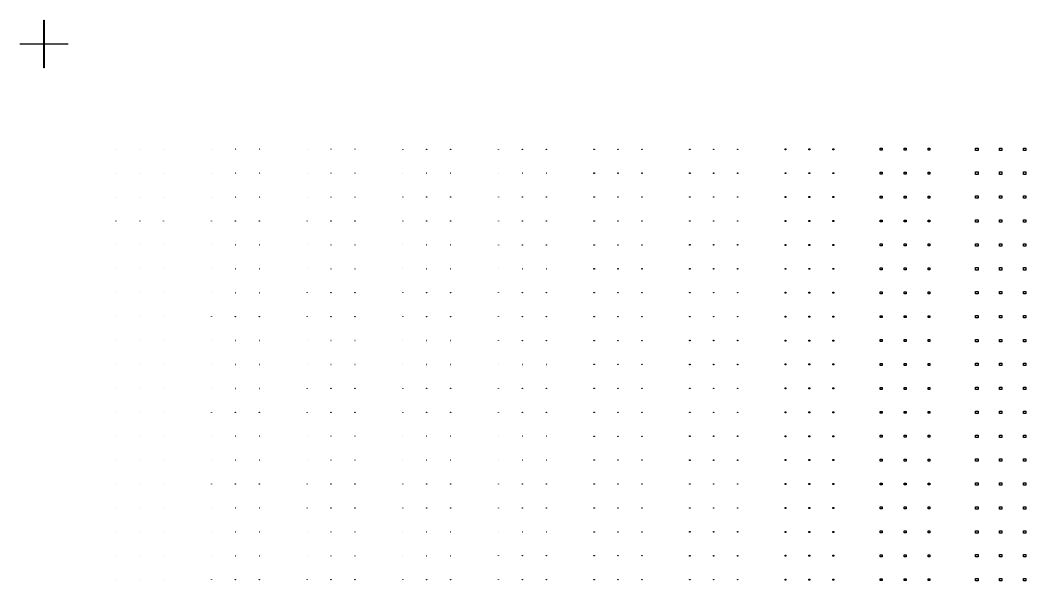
# Model space of a CAD drawing. Extents: x -21493 to 21493, y -12519 to 35265.
# Drawn here: x -21493 to -475, y 23544 to 35265 of the extents above; entities that cross this region are included whole.
import ezdxf

# ---------------------------------------------------------------- set-up
doc = ezdxf.new("R2010")
doc.units = 0
doc.layers.add('L0D0_0', color=1, linetype='CONTINUOUS')

msp = doc.modelspace()

# ---------------------------------------------------------------- linework, layer by layer
at = {"layer": 'L0D0_0'}
for points in [[(-20997.858, 34265.431), (-20997.858, 34760.263), (-21492.689, 34760.263), (-21492.689, 34770.259), (-20997.858, 34770.259), (-20997.858, 35265.09), (-20987.862, 35265.09), (-20987.862, 34770.259), (-20493.031, 34770.259), (-20493.031, 34760.263), (-20987.862, 34760.263), (-20987.862, 34265.431)], [(-3518.802, 32546.014), (-3518.802, 32586.002), (-3478.818, 32586.002), (-3478.818, 32546.014)], [(-3018.973, 32546.014), (-3018.973, 32586.002), (-2978.989, 32586.002), (-2978.989, 32546.014)], [(-2519.143, 32546.014), (-2519.143, 32586.002), (-2479.155, 32586.002), (-2479.155, 32546.014)], [(-1524.482, 32541.016), (-1524.482, 32591), (-1474.498, 32591), (-1474.498, 32541.016)], [(-1024.653, 32541.016), (-1024.653, 32591), (-974.669, 32591), (-974.669, 32541.016)], [(-524.824, 32541.016), (-524.824, 32591), (-474.839, 32591), (-474.839, 32541.016)], [(-19493.872, 32565.511), (-19493.872, 32566.51), (-19492.872, 32566.51), (-19492.872, 32565.511)], [(-18994.042, 32565.511), (-18994.042, 32566.51), (-18993.043, 32566.51), (-18993.043, 32565.511)], [(-18494.209, 32565.511), (-18494.209, 32566.51), (-18493.209, 32566.51), (-18493.209, 32565.511)], [(-17495.05, 32565.011), (-17495.05, 32567.01), (-17493.05, 32567.01), (-17493.05, 32565.011)], [(-16995.22, 32565.011), (-16995.22, 32567.01), (-16993.221, 32567.01), (-16993.221, 32565.011)], [(-16495.391, 32565.011), (-16495.391, 32567.01), (-16493.392, 32567.01), (-16493.392, 32565.011)], [(-15496.232, 32564.511), (-15496.232, 32567.51), (-15493.233, 32567.51), (-15493.233, 32564.511)], [(-14996.398, 32564.511), (-14996.398, 32567.51), (-14993.399, 32567.51), (-14993.399, 32564.511)], [(-14496.569, 32564.511), (-14496.569, 32567.51), (-14493.57, 32567.51), (-14493.57, 32564.511)], [(-13497.41, 32564.011), (-13497.41, 32568.01), (-13493.411, 32568.01), (-13493.411, 32564.011)], [(-12997.58, 32564.011), (-12997.58, 32568.01), (-12993.582, 32568.01), (-12993.582, 32564.011)], [(-12497.751, 32564.011), (-12497.751, 32568.01), (-12493.753, 32568.01), (-12493.753, 32564.011)], [(-11498.588, 32563.511), (-11498.588, 32568.509), (-11493.59, 32568.509), (-11493.59, 32563.511)], [(-10998.758, 32563.511), (-10998.758, 32568.509), (-10993.76, 32568.509), (-10993.76, 32563.511)], [(-10498.929, 32563.511), (-10498.929, 32568.509), (-10493.931, 32568.509), (-10493.931, 32563.511)], [(-9500.77, 32562.008), (-9500.77, 32570.009), (-9492.773, 32570.009), (-9492.773, 32562.008)], [(-9000.94, 32562.008), (-9000.94, 32570.009), (-8992.943, 32570.009), (-8992.943, 32562.008)], [(-8501.111, 32562.008), (-8501.111, 32570.009), (-8493.11, 32570.009), (-8493.11, 32562.008)], [(-7502.447, 32561.008), (-7502.447, 32571.008), (-7492.451, 32571.008), (-7492.451, 32561.008)], [(-7002.618, 32561.008), (-7002.618, 32571.008), (-6992.622, 32571.008), (-6992.622, 32561.008)], [(-6502.789, 32561.008), (-6502.789, 32571.008), (-6492.793, 32571.008), (-6492.793, 32561.008)], [(-5508.128, 32556.01), (-5508.128, 32576.006), (-5488.132, 32576.006), (-5488.132, 32556.01)], [(-5008.298, 32556.01), (-5008.298, 32576.006), (-4988.302, 32576.006), (-4988.302, 32556.01)], [(-4508.465, 32556.01), (-4508.465, 32576.006), (-4488.473, 32576.006), (-4488.473, 32556.01)], [(-19493.872, 32065.677), (-19493.872, 32066.677), (-19492.872, 32066.677), (-19492.872, 32065.677)], [(-18994.042, 32065.677), (-18994.042, 32066.677), (-18993.043, 32066.677), (-18993.043, 32065.677)], [(-18494.209, 32065.677), (-18494.209, 32066.677), (-18493.209, 32066.677), (-18493.209, 32065.677)], [(-17495.05, 32065.177), (-17495.05, 32067.176), (-17493.05, 32067.176), (-17493.05, 32065.177)], [(-16995.22, 32065.177), (-16995.22, 32067.176), (-16993.221, 32067.176), (-16993.221, 32065.177)], [(-16495.391, 32065.177), (-16495.391, 32067.176), (-16493.392, 32067.176), (-16493.392, 32065.177)], [(-15496.232, 32064.677), (-15496.232, 32067.676), (-15493.233, 32067.676), (-15493.233, 32064.677)], [(-14996.398, 32064.677), (-14996.398, 32067.676), (-14993.399, 32067.676), (-14993.399, 32064.677)], [(-14496.569, 32064.677), (-14496.569, 32067.676), (-14493.57, 32067.676), (-14493.57, 32064.677)], [(-13497.41, 32064.178), (-13497.41, 32068.176), (-13493.411, 32068.176), (-13493.411, 32064.178)], [(-12997.58, 32064.178), (-12997.58, 32068.176), (-12993.582, 32068.176), (-12993.582, 32064.178)], [(-12497.751, 32064.178), (-12497.751, 32068.176), (-12493.753, 32068.176), (-12493.753, 32064.178)], [(-11498.588, 32063.678), (-11498.588, 32068.676), (-11493.59, 32068.676), (-11493.59, 32063.678)], [(-10998.758, 32063.678), (-10998.758, 32068.676), (-10993.76, 32068.676), (-10993.76, 32063.678)], [(-10498.929, 32063.678), (-10498.929, 32068.676), (-10493.931, 32068.676), (-10493.931, 32063.678)], [(-9500.77, 32062.178), (-9500.77, 32070.175), (-9492.773, 32070.175), (-9492.773, 32062.178)], [(-9000.94, 32062.178), (-9000.94, 32070.175), (-8992.943, 32070.175), (-8992.943, 32062.178)], [(-8501.111, 32062.178), (-8501.111, 32070.175), (-8493.11, 32070.175), (-8493.11, 32062.178)], [(-7502.447, 32061.179), (-7502.447, 32071.175), (-7492.451, 32071.175), (-7492.451, 32061.179)], [(-7002.618, 32061.179), (-7002.618, 32071.175), (-6992.622, 32071.175), (-6992.622, 32061.179)], [(-6502.789, 32061.179), (-6502.789, 32071.175), (-6492.793, 32071.175), (-6492.793, 32061.179)], [(-5508.128, 32056.181), (-5508.128, 32076.177), (-5488.132, 32076.177), (-5488.132, 32056.181)], [(-5008.298, 32056.181), (-5008.298, 32076.177), (-4988.302, 32076.177), (-4988.302, 32056.181)], [(-4508.465, 32056.181), (-4508.465, 32076.177), (-4488.473, 32076.177), (-4488.473, 32056.181)], [(-3518.802, 32046.185), (-3518.802, 32086.173), (-3478.818, 32086.173), (-3478.818, 32046.185)], [(-3018.973, 32046.185), (-3018.973, 32086.173), (-2978.989, 32086.173), (-2978.989, 32046.185)], [(-2519.143, 32046.185), (-2519.143, 32086.173), (-2479.155, 32086.173), (-2479.155, 32046.185)], [(-1524.482, 32041.187), (-1524.482, 32091.171), (-1474.498, 32091.171), (-1474.498, 32041.187)], [(-1024.653, 32041.187), (-1024.653, 32091.171), (-974.669, 32091.171), (-974.669, 32041.187)], [(-524.824, 32041.187), (-524.824, 32091.171), (-474.839, 32091.171), (-474.839, 32041.187)], [(-19493.872, 31565.848), (-19493.872, 31566.847), (-19492.872, 31566.847), (-19492.872, 31565.848)], [(-18994.042, 31565.848), (-18994.042, 31566.847), (-18993.043, 31566.847), (-18993.043, 31565.848)], [(-18494.209, 31565.848), (-18494.209, 31566.847), (-18493.209, 31566.847), (-18493.209, 31565.848)], [(-17495.05, 31565.348), (-17495.05, 31567.347), (-17493.05, 31567.347), (-17493.05, 31565.348)], [(-16995.22, 31565.348), (-16995.22, 31567.347), (-16993.221, 31567.347), (-16993.221, 31565.348)], [(-16495.391, 31565.348), (-16495.391, 31567.347), (-16493.392, 31567.347), (-16493.392, 31565.348)], [(-15496.232, 31564.848), (-15496.232, 31567.847), (-15493.233, 31567.847), (-15493.233, 31564.848)], [(-14996.398, 31564.848), (-14996.398, 31567.847), (-14993.399, 31567.847), (-14993.399, 31564.848)], [(-14496.569, 31564.848), (-14496.569, 31567.847), (-14493.57, 31567.847), (-14493.57, 31564.848)], [(-13497.41, 31564.348), (-13497.41, 31568.347), (-13493.411, 31568.347), (-13493.411, 31564.348)], [(-12997.58, 31564.348), (-12997.58, 31568.347), (-12993.582, 31568.347), (-12993.582, 31564.348)], [(-12497.751, 31564.348), (-12497.751, 31568.347), (-12493.753, 31568.347), (-12493.753, 31564.348)], [(-11498.588, 31563.848), (-11498.588, 31568.846), (-11493.59, 31568.846), (-11493.59, 31563.848)], [(-10998.758, 31563.848), (-10998.758, 31568.846), (-10993.76, 31568.846), (-10993.76, 31563.848)], [(-10498.929, 31563.848), (-10498.929, 31568.846), (-10493.931, 31568.846), (-10493.931, 31563.848)], [(-9500.77, 31562.349), (-9500.77, 31570.346), (-9492.773, 31570.346), (-9492.773, 31562.349)], [(-9000.94, 31562.349), (-9000.94, 31570.346), (-8992.943, 31570.346), (-8992.943, 31562.349)], [(-8501.111, 31562.349), (-8501.111, 31570.346), (-8493.11, 31570.346), (-8493.11, 31562.349)], [(-7502.447, 31561.349), (-7502.447, 31571.345), (-7492.451, 31571.345), (-7492.451, 31561.349)], [(-7002.618, 31561.349), (-7002.618, 31571.345), (-6992.622, 31571.345), (-6992.622, 31561.349)], [(-6502.789, 31561.349), (-6502.789, 31571.345), (-6492.793, 31571.345), (-6492.793, 31561.349)], [(-5508.128, 31556.351), (-5508.128, 31576.343), (-5488.132, 31576.343), (-5488.132, 31556.351)], [(-5008.298, 31556.351), (-5008.298, 31576.343), (-4988.302, 31576.343), (-4988.302, 31556.351)], [(-4508.465, 31556.351), (-4508.465, 31576.343), (-4488.473, 31576.343), (-4488.473, 31556.351)], [(-3518.802, 31546.355), (-3518.802, 31586.344), (-3478.818, 31586.344), (-3478.818, 31546.355)], [(-3018.973, 31546.355), (-3018.973, 31586.344), (-2978.989, 31586.344), (-2978.989, 31546.355)], [(-2519.143, 31546.355), (-2519.143, 31586.344), (-2479.155, 31586.344), (-2479.155, 31546.355)], [(-1524.482, 31541.357), (-1524.482, 31591.342), (-1474.498, 31591.342), (-1474.498, 31541.357)], [(-1024.653, 31541.357), (-1024.653, 31591.342), (-974.669, 31591.342), (-974.669, 31541.357)], [(-524.824, 31541.357), (-524.824, 31591.342), (-474.839, 31591.342), (-474.839, 31541.357)], [(-19493.872, 31066.018), (-19493.872, 31067.018), (-19492.872, 31067.018), (-19492.872, 31066.018)], [(-18994.042, 31066.018), (-18994.042, 31067.018), (-18993.043, 31067.018), (-18993.043, 31066.018)], [(-18494.209, 31066.018), (-18494.209, 31067.018), (-18493.209, 31067.018), (-18493.209, 31066.018)], [(-17495.05, 31065.518), (-17495.05, 31067.518), (-17493.05, 31067.518), (-17493.05, 31065.518)], [(-16995.22, 31065.518), (-16995.22, 31067.518), (-16993.221, 31067.518), (-16993.221, 31065.518)], [(-16495.391, 31065.518), (-16495.391, 31067.518), (-16493.392, 31067.518), (-16493.392, 31065.518)], [(-15496.232, 31065.019), (-15496.232, 31068.017), (-15493.233, 31068.017), (-15493.233, 31065.019)], [(-14996.398, 31065.019), (-14996.398, 31068.017), (-14993.399, 31068.017), (-14993.399, 31065.019)], [(-14496.569, 31065.019), (-14496.569, 31068.017), (-14493.57, 31068.017), (-14493.57, 31065.019)], [(-13497.41, 31064.519), (-13497.41, 31068.517), (-13493.411, 31068.517), (-13493.411, 31064.519)], [(-12997.58, 31064.519), (-12997.58, 31068.517), (-12993.582, 31068.517), (-12993.582, 31064.519)], [(-12497.751, 31064.519), (-12497.751, 31068.517), (-12493.753, 31068.517), (-12493.753, 31064.519)], [(-11498.588, 31064.019), (-11498.588, 31069.017), (-11493.59, 31069.017), (-11493.59, 31064.019)], [(-10998.758, 31064.019), (-10998.758, 31069.017), (-10993.76, 31069.017), (-10993.76, 31064.019)], [(-10498.929, 31064.019), (-10498.929, 31069.017), (-10493.931, 31069.017), (-10493.931, 31064.019)], [(-9500.77, 31062.52), (-9500.77, 31070.516), (-9492.773, 31070.516), (-9492.773, 31062.52)], [(-9000.94, 31062.52), (-9000.94, 31070.516), (-8992.943, 31070.516), (-8992.943, 31062.52)], [(-8501.111, 31062.52), (-8501.111, 31070.516), (-8493.11, 31070.516), (-8493.11, 31062.52)], [(-7502.447, 31061.52), (-7502.447, 31071.516), (-7492.451, 31071.516), (-7492.451, 31061.52)], [(-7002.618, 31061.52), (-7002.618, 31071.516), (-6992.622, 31071.516), (-6992.622, 31061.52)], [(-6502.789, 31061.52), (-6502.789, 31071.516), (-6492.793, 31071.516), (-6492.793, 31061.52)], [(-5508.128, 31056.522), (-5508.128, 31076.514), (-5488.132, 31076.514), (-5488.132, 31056.522)], [(-5008.298, 31056.522), (-5008.298, 31076.514), (-4988.302, 31076.514), (-4988.302, 31056.522)], [(-4508.465, 31056.522), (-4508.465, 31076.514), (-4488.473, 31076.514), (-4488.473, 31056.522)], [(-3518.802, 31046.526), (-3518.802, 31086.51), (-3478.818, 31086.51), (-3478.818, 31046.526)], [(-3018.973, 31046.526), (-3018.973, 31086.51), (-2978.989, 31086.51), (-2978.989, 31046.526)], [(-2519.143, 31046.526), (-2519.143, 31086.51), (-2479.155, 31086.51), (-2479.155, 31046.526)], [(-1524.482, 31041.528), (-1524.482, 31091.508), (-1474.498, 31091.508), (-1474.498, 31041.528)], [(-1024.653, 31041.528), (-1024.653, 31091.508), (-974.669, 31091.508), (-974.669, 31041.528)], [(-524.824, 31041.528), (-524.824, 31091.508), (-474.839, 31091.508), (-474.839, 31041.528)], [(-19493.872, 30566.189), (-19493.872, 30567.188), (-19492.872, 30567.188), (-19492.872, 30566.189)], [(-18994.042, 30566.189), (-18994.042, 30567.188), (-18993.043, 30567.188), (-18993.043, 30566.189)], [(-18494.209, 30566.189), (-18494.209, 30567.188), (-18493.209, 30567.188), (-18493.209, 30566.189)], [(-17495.05, 30565.689), (-17495.05, 30567.688), (-17493.05, 30567.688), (-17493.05, 30565.689)], [(-16995.22, 30565.689), (-16995.22, 30567.688), (-16993.221, 30567.688), (-16993.221, 30565.689)], [(-16495.391, 30565.689), (-16495.391, 30567.688), (-16493.392, 30567.688), (-16493.392, 30565.689)], [(-15496.232, 30565.189), (-15496.232, 30568.188), (-15493.233, 30568.188), (-15493.233, 30565.189)], [(-14996.398, 30565.189), (-14996.398, 30568.188), (-14993.399, 30568.188), (-14993.399, 30565.189)], [(-14496.569, 30565.189), (-14496.569, 30568.188), (-14493.57, 30568.188), (-14493.57, 30565.189)], [(-13497.41, 30564.689), (-13497.41, 30568.688), (-13493.411, 30568.688), (-13493.411, 30564.689)], [(-12997.58, 30564.689), (-12997.58, 30568.688), (-12993.582, 30568.688), (-12993.582, 30564.689)], [(-12497.751, 30564.689), (-12497.751, 30568.688), (-12493.753, 30568.688), (-12493.753, 30564.689)], [(-11498.588, 30564.19), (-11498.588, 30569.188), (-11493.59, 30569.188), (-11493.59, 30564.19)], [(-10998.758, 30564.19), (-10998.758, 30569.188), (-10993.76, 30569.188), (-10993.76, 30564.19)], [(-10498.929, 30564.19), (-10498.929, 30569.188), (-10493.931, 30569.188), (-10493.931, 30564.19)], [(-9500.77, 30562.69), (-9500.77, 30570.687), (-9492.773, 30570.687), (-9492.773, 30562.69)], [(-9000.94, 30562.69), (-9000.94, 30570.687), (-8992.943, 30570.687), (-8992.943, 30562.69)], [(-8501.111, 30562.69), (-8501.111, 30570.687), (-8493.11, 30570.687), (-8493.11, 30562.69)], [(-7502.447, 30561.691), (-7502.447, 30571.687), (-7492.451, 30571.687), (-7492.451, 30561.691)], [(-7002.618, 30561.691), (-7002.618, 30571.687), (-6992.622, 30571.687), (-6992.622, 30561.691)], [(-6502.789, 30561.691), (-6502.789, 30571.687), (-6492.793, 30571.687), (-6492.793, 30561.691)], [(-5508.128, 30556.693), (-5508.128, 30576.685), (-5488.132, 30576.685), (-5488.132, 30556.693)], [(-5008.298, 30556.693), (-5008.298, 30576.685), (-4988.302, 30576.685), (-4988.302, 30556.693)], [(-4508.465, 30556.693), (-4508.465, 30576.685), (-4488.473, 30576.685), (-4488.473, 30556.693)], [(-3518.802, 30546.697), (-3518.802, 30586.681), (-3478.818, 30586.681), (-3478.818, 30546.697)], [(-3018.973, 30546.697), (-3018.973, 30586.681), (-2978.989, 30586.681), (-2978.989, 30546.697)], [(-2519.143, 30546.697), (-2519.143, 30586.681), (-2479.155, 30586.681), (-2479.155, 30546.697)], [(-1524.482, 30541.699), (-1524.482, 30591.679), (-1474.498, 30591.679), (-1474.498, 30541.699)], [(-1024.653, 30541.699), (-1024.653, 30591.679), (-974.669, 30591.679), (-974.669, 30541.699)], [(-524.824, 30541.699), (-524.824, 30591.679), (-474.839, 30591.679), (-474.839, 30541.699)], [(-19493.872, 30066.359), (-19493.872, 30067.359), (-19492.872, 30067.359), (-19492.872, 30066.359)], [(-18994.042, 30066.359), (-18994.042, 30067.359), (-18993.043, 30067.359), (-18993.043, 30066.359)], [(-18494.209, 30066.359), (-18494.209, 30067.359), (-18493.209, 30067.359), (-18493.209, 30066.359)], [(-17495.05, 30065.86), (-17495.05, 30067.859), (-17493.05, 30067.859), (-17493.05, 30065.86)], [(-16995.22, 30065.86), (-16995.22, 30067.859), (-16993.221, 30067.859), (-16993.221, 30065.86)], [(-16495.391, 30065.86), (-16495.391, 30067.859), (-16493.392, 30067.859), (-16493.392, 30065.86)], [(-15496.232, 30065.36), (-15496.232, 30068.359), (-15493.233, 30068.359), (-15493.233, 30065.36)], [(-14996.398, 30065.36), (-14996.398, 30068.359), (-14993.399, 30068.359), (-14993.399, 30065.36)], [(-14496.569, 30065.36), (-14496.569, 30068.359), (-14493.57, 30068.359), (-14493.57, 30065.36)], [(-13497.41, 30064.86), (-13497.41, 30068.858), (-13493.411, 30068.858), (-13493.411, 30064.86)], [(-12997.58, 30064.86), (-12997.58, 30068.858), (-12993.582, 30068.858), (-12993.582, 30064.86)], [(-12497.751, 30064.86), (-12497.751, 30068.858), (-12493.753, 30068.858), (-12493.753, 30064.86)], [(-11498.588, 30064.36), (-11498.588, 30069.358), (-11493.59, 30069.358), (-11493.59, 30064.36)], [(-10998.758, 30064.36), (-10998.758, 30069.358), (-10993.76, 30069.358), (-10993.76, 30064.36)], [(-10498.929, 30064.36), (-10498.929, 30069.358), (-10493.931, 30069.358), (-10493.931, 30064.36)], [(-9500.77, 30062.861), (-9500.77, 30070.858), (-9492.773, 30070.858), (-9492.773, 30062.861)], [(-9000.94, 30062.861), (-9000.94, 30070.858), (-8992.943, 30070.858), (-8992.943, 30062.861)], [(-8501.111, 30062.861), (-8501.111, 30070.858), (-8493.11, 30070.858), (-8493.11, 30062.861)], [(-7502.447, 30061.861), (-7502.447, 30071.857), (-7492.451, 30071.857), (-7492.451, 30061.861)], [(-7002.618, 30061.861), (-7002.618, 30071.857), (-6992.622, 30071.857), (-6992.622, 30061.861)], [(-6502.789, 30061.861), (-6502.789, 30071.857), (-6492.793, 30071.857), (-6492.793, 30061.861)], [(-5508.128, 30056.863), (-5508.128, 30076.855), (-5488.132, 30076.855), (-5488.132, 30056.863)], [(-5008.298, 30056.863), (-5008.298, 30076.855), (-4988.302, 30076.855), (-4988.302, 30056.863)], [(-4508.465, 30056.863), (-4508.465, 30076.855), (-4488.473, 30076.855), (-4488.473, 30056.863)], [(-3518.802, 30046.867), (-3518.802, 30086.851), (-3478.818, 30086.851), (-3478.818, 30046.867)], [(-3018.973, 30046.867), (-3018.973, 30086.851), (-2978.989, 30086.851), (-2978.989, 30046.867)], [(-2519.143, 30046.867), (-2519.143, 30086.851), (-2479.155, 30086.851), (-2479.155, 30046.867)], [(-1524.482, 30041.865), (-1524.482, 30091.849), (-1474.498, 30091.849), (-1474.498, 30041.865)], [(-1024.653, 30041.865), (-1024.653, 30091.849), (-974.669, 30091.849), (-974.669, 30041.865)], [(-524.824, 30041.865), (-524.824, 30091.849), (-474.839, 30091.849), (-474.839, 30041.865)], [(-19493.872, 29566.53), (-19493.872, 29567.53), (-19492.872, 29567.53), (-19492.872, 29566.53)], [(-18994.042, 29566.53), (-18994.042, 29567.53), (-18993.043, 29567.53), (-18993.043, 29566.53)], [(-18494.209, 29566.53), (-18494.209, 29567.53), (-18493.209, 29567.53), (-18493.209, 29566.53)], [(-17495.05, 29566.03), (-17495.05, 29568.029), (-17493.05, 29568.029), (-17493.05, 29566.03)], [(-16995.22, 29566.03), (-16995.22, 29568.029), (-16993.221, 29568.029), (-16993.221, 29566.03)], [(-16495.391, 29566.03), (-16495.391, 29568.029), (-16493.392, 29568.029), (-16493.392, 29566.03)], [(-15496.232, 29565.53), (-15496.232, 29568.529), (-15493.233, 29568.529), (-15493.233, 29565.53)], [(-14996.398, 29565.53), (-14996.398, 29568.529), (-14993.399, 29568.529), (-14993.399, 29565.53)], [(-14496.569, 29565.53), (-14496.569, 29568.529), (-14493.57, 29568.529), (-14493.57, 29565.53)], [(-13497.41, 29565.031), (-13497.41, 29569.029), (-13493.411, 29569.029), (-13493.411, 29565.031)], [(-12997.58, 29565.031), (-12997.58, 29569.029), (-12993.582, 29569.029), (-12993.582, 29565.031)], [(-12497.751, 29565.031), (-12497.751, 29569.029), (-12493.753, 29569.029), (-12493.753, 29565.031)], [(-11498.588, 29564.531), (-11498.588, 29569.529), (-11493.59, 29569.529), (-11493.59, 29564.531)], [(-10998.758, 29564.531), (-10998.758, 29569.529), (-10993.76, 29569.529), (-10993.76, 29564.531)], [(-10498.929, 29564.531), (-10498.929, 29569.529), (-10493.931, 29569.529), (-10493.931, 29564.531)], [(-9500.77, 29563.031), (-9500.77, 29571.028), (-9492.773, 29571.028), (-9492.773, 29563.031)], [(-9000.94, 29563.031), (-9000.94, 29571.028), (-8992.943, 29571.028), (-8992.943, 29563.031)], [(-8501.111, 29563.031), (-8501.111, 29571.028), (-8493.11, 29571.028), (-8493.11, 29563.031)], [(-7502.447, 29562.032), (-7502.447, 29572.028), (-7492.451, 29572.028), (-7492.451, 29562.032)], [(-7002.618, 29562.032), (-7002.618, 29572.028), (-6992.622, 29572.028), (-6992.622, 29562.032)], [(-6502.789, 29562.032), (-6502.789, 29572.028), (-6492.793, 29572.028), (-6492.793, 29562.032)], [(-5508.128, 29557.034), (-5508.128, 29577.026), (-5488.132, 29577.026), (-5488.132, 29557.034)], [(-5008.298, 29557.034), (-5008.298, 29577.026), (-4988.302, 29577.026), (-4988.302, 29557.034)], [(-4508.465, 29557.034), (-4508.465, 29577.026), (-4488.473, 29577.026), (-4488.473, 29557.034)], [(-3518.802, 29547.034), (-3518.802, 29587.022), (-3478.818, 29587.022), (-3478.818, 29547.034)], [(-3018.973, 29547.034), (-3018.973, 29587.022), (-2978.989, 29587.022), (-2978.989, 29547.034)], [(-2519.143, 29547.034), (-2519.143, 29587.022), (-2479.155, 29587.022), (-2479.155, 29547.034)], [(-1524.482, 29542.036), (-1524.482, 29592.02), (-1474.498, 29592.02), (-1474.498, 29542.036)], [(-1024.653, 29542.036), (-1024.653, 29592.02), (-974.669, 29592.02), (-974.669, 29542.036)], [(-524.824, 29542.036), (-524.824, 29592.02), (-474.839, 29592.02), (-474.839, 29542.036)], [(-19493.872, 29066.701), (-19493.872, 29067.7), (-19492.872, 29067.7), (-19492.872, 29066.701)], [(-18994.042, 29066.701), (-18994.042, 29067.7), (-18993.043, 29067.7), (-18993.043, 29066.701)], [(-18494.209, 29066.701), (-18494.209, 29067.7), (-18493.209, 29067.7), (-18493.209, 29066.701)], [(-17495.05, 29066.197), (-17495.05, 29068.2), (-17493.05, 29068.2), (-17493.05, 29066.197)], [(-16995.22, 29066.197), (-16995.22, 29068.2), (-16993.221, 29068.2), (-16993.221, 29066.197)], [(-16495.391, 29066.197), (-16495.391, 29068.2), (-16493.392, 29068.2), (-16493.392, 29066.197)], [(-15496.232, 29065.697), (-15496.232, 29068.7), (-15493.233, 29068.7), (-15493.233, 29065.697)], [(-14996.398, 29065.697), (-14996.398, 29068.7), (-14993.399, 29068.7), (-14993.399, 29065.697)], [(-14496.569, 29065.697), (-14496.569, 29068.7), (-14493.57, 29068.7), (-14493.57, 29065.697)], [(-13497.41, 29065.197), (-13497.41, 29069.2), (-13493.411, 29069.2), (-13493.411, 29065.197)], [(-12997.58, 29065.197), (-12997.58, 29069.2), (-12993.582, 29069.2), (-12993.582, 29065.197)], [(-12497.751, 29065.197), (-12497.751, 29069.2), (-12493.753, 29069.2), (-12493.753, 29065.197)], [(-11498.588, 29064.697), (-11498.588, 29069.699), (-11493.59, 29069.699), (-11493.59, 29064.697)], [(-10998.758, 29064.697), (-10998.758, 29069.699), (-10993.76, 29069.699), (-10993.76, 29064.697)], [(-10498.929, 29064.697), (-10498.929, 29069.699), (-10493.931, 29069.699), (-10493.931, 29064.697)], [(-9500.77, 29063.198), (-9500.77, 29071.199), (-9492.773, 29071.199), (-9492.773, 29063.198)], [(-9000.94, 29063.198), (-9000.94, 29071.199), (-8992.943, 29071.199), (-8992.943, 29063.198)], [(-8501.111, 29063.198), (-8501.111, 29071.199), (-8493.11, 29071.199), (-8493.11, 29063.198)], [(-7502.447, 29062.198), (-7502.447, 29072.198), (-7492.451, 29072.198), (-7492.451, 29062.198)], [(-7002.618, 29062.198), (-7002.618, 29072.198), (-6992.622, 29072.198), (-6992.622, 29062.198)], [(-6502.789, 29062.198), (-6502.789, 29072.198), (-6492.793, 29072.198), (-6492.793, 29062.198)], [(-5508.128, 29057.2), (-5508.128, 29077.196), (-5488.132, 29077.196), (-5488.132, 29057.2)], [(-5008.298, 29057.2), (-5008.298, 29077.196), (-4988.302, 29077.196), (-4988.302, 29057.2)], [(-4508.465, 29057.2), (-4508.465, 29077.196), (-4488.473, 29077.196), (-4488.473, 29057.2)], [(-3518.802, 29047.204), (-3518.802, 29087.192), (-3478.818, 29087.192), (-3478.818, 29047.204)], [(-3018.973, 29047.204), (-3018.973, 29087.192), (-2978.989, 29087.192), (-2978.989, 29047.204)], [(-2519.143, 29047.204), (-2519.143, 29087.192), (-2479.155, 29087.192), (-2479.155, 29047.204)], [(-1524.482, 29042.206), (-1524.482, 29092.19), (-1474.498, 29092.19), (-1474.498, 29042.206)], [(-1024.653, 29042.206), (-1024.653, 29092.19), (-974.669, 29092.19), (-974.669, 29042.206)], [(-524.824, 29042.206), (-524.824, 29092.19), (-474.839, 29092.19), (-474.839, 29042.206)], [(-3518.802, 28547.375), (-3518.802, 28587.363), (-3478.818, 28587.363), (-3478.818, 28547.375)], [(-3018.973, 28547.375), (-3018.973, 28587.363), (-2978.989, 28587.363), (-2978.989, 28547.375)], [(-2519.143, 28547.375), (-2519.143, 28587.363), (-2479.155, 28587.363), (-2479.155, 28547.375)], [(-1524.482, 28542.377), (-1524.482, 28592.361), (-1474.498, 28592.361), (-1474.498, 28542.377)], [(-1024.653, 28542.377), (-1024.653, 28592.361), (-974.669, 28592.361), (-974.669, 28542.377)], [(-524.824, 28542.377), (-524.824, 28592.361), (-474.839, 28592.361), (-474.839, 28542.377)], [(-19493.872, 28566.867), (-19493.872, 28567.867), (-19492.872, 28567.867), (-19492.872, 28566.867)], [(-18994.042, 28566.867), (-18994.042, 28567.867), (-18993.043, 28567.867), (-18993.043, 28566.867)], [(-18494.209, 28566.867), (-18494.209, 28567.867), (-18493.209, 28567.867), (-18493.209, 28566.867)], [(-17495.05, 28566.367), (-17495.05, 28568.366), (-17493.05, 28568.366), (-17493.05, 28566.367)], [(-16995.22, 28566.367), (-16995.22, 28568.366), (-16993.221, 28568.366), (-16993.221, 28566.367)], [(-16495.391, 28566.367), (-16495.391, 28568.366), (-16493.392, 28568.366), (-16493.392, 28566.367)], [(-15496.232, 28565.867), (-15496.232, 28568.866), (-15493.233, 28568.866), (-15493.233, 28565.867)], [(-14996.398, 28565.867), (-14996.398, 28568.866), (-14993.399, 28568.866), (-14993.399, 28565.867)], [(-14496.569, 28565.867), (-14496.569, 28568.866), (-14493.57, 28568.866), (-14493.57, 28565.867)], [(-13497.41, 28565.368), (-13497.41, 28569.366), (-13493.411, 28569.366), (-13493.411, 28565.368)], [(-12997.58, 28565.368), (-12997.58, 28569.366), (-12993.582, 28569.366), (-12993.582, 28565.368)], [(-12497.751, 28565.368), (-12497.751, 28569.366), (-12493.753, 28569.366), (-12493.753, 28565.368)], [(-11498.588, 28564.868), (-11498.588, 28569.866), (-11493.59, 28569.866), (-11493.59, 28564.868)], [(-10998.758, 28564.868), (-10998.758, 28569.866), (-10993.76, 28569.866), (-10993.76, 28564.868)], [(-10498.929, 28564.868), (-10498.929, 28569.866), (-10493.931, 28569.866), (-10493.931, 28564.868)], [(-9500.77, 28563.368), (-9500.77, 28571.365), (-9492.773, 28571.365), (-9492.773, 28563.368)], [(-9000.94, 28563.368), (-9000.94, 28571.365), (-8992.943, 28571.365), (-8992.943, 28563.368)], [(-8501.111, 28563.368), (-8501.111, 28571.365), (-8493.11, 28571.365), (-8493.11, 28563.368)], [(-7502.447, 28562.369), (-7502.447, 28572.365), (-7492.451, 28572.365), (-7492.451, 28562.369)], [(-7002.618, 28562.369), (-7002.618, 28572.365), (-6992.622, 28572.365), (-6992.622, 28562.369)], [(-6502.789, 28562.369), (-6502.789, 28572.365), (-6492.793, 28572.365), (-6492.793, 28562.369)], [(-5508.128, 28557.371), (-5508.128, 28577.367), (-5488.132, 28577.367), (-5488.132, 28557.371)], [(-5008.298, 28557.371), (-5008.298, 28577.367), (-4988.302, 28577.367), (-4988.302, 28557.371)], [(-4508.465, 28557.371), (-4508.465, 28577.367), (-4488.473, 28577.367), (-4488.473, 28557.371)], [(-19493.872, 28067.038), (-19493.872, 28068.037), (-19492.872, 28068.037), (-19492.872, 28067.038)], [(-18994.042, 28067.038), (-18994.042, 28068.037), (-18993.043, 28068.037), (-18993.043, 28067.038)], [(-18494.209, 28067.038), (-18494.209, 28068.037), (-18493.209, 28068.037), (-18493.209, 28067.038)], [(-17495.05, 28066.538), (-17495.05, 28068.537), (-17493.05, 28068.537), (-17493.05, 28066.538)], [(-16995.22, 28066.538), (-16995.22, 28068.537), (-16993.221, 28068.537), (-16993.221, 28066.538)], [(-16495.391, 28066.538), (-16495.391, 28068.537), (-16493.392, 28068.537), (-16493.392, 28066.538)], [(-15496.232, 28066.038), (-15496.232, 28069.037), (-15493.233, 28069.037), (-15493.233, 28066.038)], [(-14996.398, 28066.038), (-14996.398, 28069.037), (-14993.399, 28069.037), (-14993.399, 28066.038)], [(-14496.569, 28066.038), (-14496.569, 28069.037), (-14493.57, 28069.037), (-14493.57, 28066.038)], [(-13497.41, 28065.538), (-13497.41, 28069.537), (-13493.411, 28069.537), (-13493.411, 28065.538)], [(-12997.58, 28065.538), (-12997.58, 28069.537), (-12993.582, 28069.537), (-12993.582, 28065.538)], [(-12497.751, 28065.538), (-12497.751, 28069.537), (-12493.753, 28069.537), (-12493.753, 28065.538)], [(-11498.588, 28065.038), (-11498.588, 28070.036), (-11493.59, 28070.036), (-11493.59, 28065.038)], [(-10998.758, 28065.038), (-10998.758, 28070.036), (-10993.76, 28070.036), (-10993.76, 28065.038)], [(-10498.929, 28065.038), (-10498.929, 28070.036), (-10493.931, 28070.036), (-10493.931, 28065.038)], [(-9500.77, 28063.539), (-9500.77, 28071.536), (-9492.773, 28071.536), (-9492.773, 28063.539)], [(-9000.94, 28063.539), (-9000.94, 28071.536), (-8992.943, 28071.536), (-8992.943, 28063.539)], [(-8501.111, 28063.539), (-8501.111, 28071.536), (-8493.11, 28071.536), (-8493.11, 28063.539)], [(-7502.447, 28062.539), (-7502.447, 28072.535), (-7492.451, 28072.535), (-7492.451, 28062.539)], [(-7002.618, 28062.539), (-7002.618, 28072.535), (-6992.622, 28072.535), (-6992.622, 28062.539)], [(-6502.789, 28062.539), (-6502.789, 28072.535), (-6492.793, 28072.535), (-6492.793, 28062.539)], [(-5508.128, 28057.541), (-5508.128, 28077.533), (-5488.132, 28077.533), (-5488.132, 28057.541)], [(-5008.298, 28057.541), (-5008.298, 28077.533), (-4988.302, 28077.533), (-4988.302, 28057.541)], [(-4508.465, 28057.541), (-4508.465, 28077.533), (-4488.473, 28077.533), (-4488.473, 28057.541)], [(-3518.802, 28047.545), (-3518.802, 28087.534), (-3478.818, 28087.534), (-3478.818, 28047.545)], [(-3018.973, 28047.545), (-3018.973, 28087.534), (-2978.989, 28087.534), (-2978.989, 28047.545)], [(-2519.143, 28047.545), (-2519.143, 28087.534), (-2479.155, 28087.534), (-2479.155, 28047.545)], [(-1524.482, 28042.547), (-1524.482, 28092.532), (-1474.498, 28092.532), (-1474.498, 28042.547)], [(-1024.653, 28042.547), (-1024.653, 28092.532), (-974.669, 28092.532), (-974.669, 28042.547)], [(-524.824, 28042.547), (-524.824, 28092.532), (-474.839, 28092.532), (-474.839, 28042.547)], [(-19493.872, 27567.208), (-19493.872, 27568.208), (-19492.872, 27568.208), (-19492.872, 27567.208)], [(-18994.042, 27567.208), (-18994.042, 27568.208), (-18993.043, 27568.208), (-18993.043, 27567.208)], [(-18494.209, 27567.208), (-18494.209, 27568.208), (-18493.209, 27568.208), (-18493.209, 27567.208)], [(-17495.05, 27566.708), (-17495.05, 27568.708), (-17493.05, 27568.708), (-17493.05, 27566.708)], [(-16995.22, 27566.708), (-16995.22, 27568.708), (-16993.221, 27568.708), (-16993.221, 27566.708)], [(-16495.391, 27566.708), (-16495.391, 27568.708), (-16493.392, 27568.708), (-16493.392, 27566.708)], [(-15496.232, 27566.209), (-15496.232, 27569.207), (-15493.233, 27569.207), (-15493.233, 27566.209)], [(-14996.398, 27566.209), (-14996.398, 27569.207), (-14993.399, 27569.207), (-14993.399, 27566.209)], [(-14496.569, 27566.209), (-14496.569, 27569.207), (-14493.57, 27569.207), (-14493.57, 27566.209)], [(-13497.41, 27565.709), (-13497.41, 27569.707), (-13493.411, 27569.707), (-13493.411, 27565.709)], [(-12997.58, 27565.709), (-12997.58, 27569.707), (-12993.582, 27569.707), (-12993.582, 27565.709)], [(-12497.751, 27565.709), (-12497.751, 27569.707), (-12493.753, 27569.707), (-12493.753, 27565.709)], [(-11498.588, 27565.209), (-11498.588, 27570.207), (-11493.59, 27570.207), (-11493.59, 27565.209)], [(-10998.758, 27565.209), (-10998.758, 27570.207), (-10993.76, 27570.207), (-10993.76, 27565.209)], [(-10498.929, 27565.209), (-10498.929, 27570.207), (-10493.931, 27570.207), (-10493.931, 27565.209)], [(-9500.77, 27563.71), (-9500.77, 27571.706), (-9492.773, 27571.706), (-9492.773, 27563.71)], [(-9000.94, 27563.71), (-9000.94, 27571.706), (-8992.943, 27571.706), (-8992.943, 27563.71)], [(-8501.111, 27563.71), (-8501.111, 27571.706), (-8493.11, 27571.706), (-8493.11, 27563.71)], [(-7502.447, 27562.71), (-7502.447, 27572.706), (-7492.451, 27572.706), (-7492.451, 27562.71)], [(-7002.618, 27562.71), (-7002.618, 27572.706), (-6992.622, 27572.706), (-6992.622, 27562.71)], [(-6502.789, 27562.71), (-6502.789, 27572.706), (-6492.793, 27572.706), (-6492.793, 27562.71)], [(-5508.128, 27557.712), (-5508.128, 27577.704), (-5488.132, 27577.704), (-5488.132, 27557.712)], [(-5008.298, 27557.712), (-5008.298, 27577.704), (-4988.302, 27577.704), (-4988.302, 27557.712)], [(-4508.465, 27557.712), (-4508.465, 27577.704), (-4488.473, 27577.704), (-4488.473, 27557.712)], [(-3518.802, 27547.716), (-3518.802, 27587.7), (-3478.818, 27587.7), (-3478.818, 27547.716)], [(-3018.973, 27547.716), (-3018.973, 27587.7), (-2978.989, 27587.7), (-2978.989, 27547.716)], [(-2519.143, 27547.716), (-2519.143, 27587.7), (-2479.155, 27587.7), (-2479.155, 27547.716)], [(-1524.482, 27542.718), (-1524.482, 27592.698), (-1474.498, 27592.698), (-1474.498, 27542.718)], [(-1024.653, 27542.718), (-1024.653, 27592.698), (-974.669, 27592.698), (-974.669, 27542.718)], [(-524.824, 27542.718), (-524.824, 27592.698), (-474.839, 27592.698), (-474.839, 27542.718)], [(-19493.872, 27067.379), (-19493.872, 27068.378), (-19492.872, 27068.378), (-19492.872, 27067.379)], [(-18994.042, 27067.379), (-18994.042, 27068.378), (-18993.043, 27068.378), (-18993.043, 27067.379)], [(-18494.209, 27067.379), (-18494.209, 27068.378), (-18493.209, 27068.378), (-18493.209, 27067.379)], [(-17495.05, 27066.879), (-17495.05, 27068.878), (-17493.05, 27068.878), (-17493.05, 27066.879)], [(-16995.22, 27066.879), (-16995.22, 27068.878), (-16993.221, 27068.878), (-16993.221, 27066.879)], [(-16495.391, 27066.879), (-16495.391, 27068.878), (-16493.392, 27068.878), (-16493.392, 27066.879)], [(-15496.232, 27066.379), (-15496.232, 27069.378), (-15493.233, 27069.378), (-15493.233, 27066.379)], [(-14996.398, 27066.379), (-14996.398, 27069.378), (-14993.399, 27069.378), (-14993.399, 27066.379)], [(-14496.569, 27066.379), (-14496.569, 27069.378), (-14493.57, 27069.378), (-14493.57, 27066.379)], [(-13497.41, 27065.879), (-13497.41, 27069.878), (-13493.411, 27069.878), (-13493.411, 27065.879)], [(-12997.58, 27065.879), (-12997.58, 27069.878), (-12993.582, 27069.878), (-12993.582, 27065.879)], [(-12497.751, 27065.879), (-12497.751, 27069.878), (-12493.753, 27069.878), (-12493.753, 27065.879)], [(-11498.588, 27065.38), (-11498.588, 27070.378), (-11493.59, 27070.378), (-11493.59, 27065.38)], [(-10998.758, 27065.38), (-10998.758, 27070.378), (-10993.76, 27070.378), (-10993.76, 27065.38)], [(-10498.929, 27065.38), (-10498.929, 27070.378), (-10493.931, 27070.378), (-10493.931, 27065.38)], [(-9500.77, 27063.88), (-9500.77, 27071.877), (-9492.773, 27071.877), (-9492.773, 27063.88)], [(-9000.94, 27063.88), (-9000.94, 27071.877), (-8992.943, 27071.877), (-8992.943, 27063.88)], [(-8501.111, 27063.88), (-8501.111, 27071.877), (-8493.11, 27071.877), (-8493.11, 27063.88)], [(-7502.447, 27062.881), (-7502.447, 27072.877), (-7492.451, 27072.877), (-7492.451, 27062.881)], [(-7002.618, 27062.881), (-7002.618, 27072.877), (-6992.622, 27072.877), (-6992.622, 27062.881)], [(-6502.789, 27062.881), (-6502.789, 27072.877), (-6492.793, 27072.877), (-6492.793, 27062.881)], [(-5508.128, 27057.883), (-5508.128, 27077.875), (-5488.132, 27077.875), (-5488.132, 27057.883)], [(-5008.298, 27057.883), (-5008.298, 27077.875), (-4988.302, 27077.875), (-4988.302, 27057.883)], [(-4508.465, 27057.883), (-4508.465, 27077.875), (-4488.473, 27077.875), (-4488.473, 27057.883)], [(-3518.802, 27047.887), (-3518.802, 27087.871), (-3478.818, 27087.871), (-3478.818, 27047.887)], [(-3018.973, 27047.887), (-3018.973, 27087.871), (-2978.989, 27087.871), (-2978.989, 27047.887)], [(-2519.143, 27047.887), (-2519.143, 27087.871), (-2479.155, 27087.871), (-2479.155, 27047.887)], [(-1524.482, 27042.889), (-1524.482, 27092.869), (-1474.498, 27092.869), (-1474.498, 27042.889)], [(-1024.653, 27042.889), (-1024.653, 27092.869), (-974.669, 27092.869), (-974.669, 27042.889)], [(-524.824, 27042.889), (-524.824, 27092.869), (-474.839, 27092.869), (-474.839, 27042.889)], [(-19493.872, 26567.549), (-19493.872, 26568.549), (-19492.872, 26568.549), (-19492.872, 26567.549)], [(-18994.042, 26567.549), (-18994.042, 26568.549), (-18993.043, 26568.549), (-18993.043, 26567.549)], [(-18494.209, 26567.549), (-18494.209, 26568.549), (-18493.209, 26568.549), (-18493.209, 26567.549)], [(-17495.05, 26567.05), (-17495.05, 26569.049), (-17493.05, 26569.049), (-17493.05, 26567.05)], [(-16995.22, 26567.05), (-16995.22, 26569.049), (-16993.221, 26569.049), (-16993.221, 26567.05)], [(-16495.391, 26567.05), (-16495.391, 26569.049), (-16493.392, 26569.049), (-16493.392, 26567.05)], [(-15496.232, 26566.55), (-15496.232, 26569.549), (-15493.233, 26569.549), (-15493.233, 26566.55)], [(-14996.398, 26566.55), (-14996.398, 26569.549), (-14993.399, 26569.549), (-14993.399, 26566.55)], [(-14496.569, 26566.55), (-14496.569, 26569.549), (-14493.57, 26569.549), (-14493.57, 26566.55)], [(-13497.41, 26566.05), (-13497.41, 26570.048), (-13493.411, 26570.048), (-13493.411, 26566.05)], [(-12997.58, 26566.05), (-12997.58, 26570.048), (-12993.582, 26570.048), (-12993.582, 26566.05)], [(-12497.751, 26566.05), (-12497.751, 26570.048), (-12493.753, 26570.048), (-12493.753, 26566.05)], [(-11498.588, 26565.55), (-11498.588, 26570.548), (-11493.59, 26570.548), (-11493.59, 26565.55)], [(-10998.758, 26565.55), (-10998.758, 26570.548), (-10993.76, 26570.548), (-10993.76, 26565.55)], [(-10498.929, 26565.55), (-10498.929, 26570.548), (-10493.931, 26570.548), (-10493.931, 26565.55)], [(-9500.77, 26564.051), (-9500.77, 26572.048), (-9492.773, 26572.048), (-9492.773, 26564.051)], [(-9000.94, 26564.051), (-9000.94, 26572.048), (-8992.943, 26572.048), (-8992.943, 26564.051)], [(-8501.111, 26564.051), (-8501.111, 26572.048), (-8493.11, 26572.048), (-8493.11, 26564.051)], [(-7502.447, 26563.051), (-7502.447, 26573.047), (-7492.451, 26573.047), (-7492.451, 26563.051)], [(-7002.618, 26563.051), (-7002.618, 26573.047), (-6992.622, 26573.047), (-6992.622, 26563.051)], [(-6502.789, 26563.051), (-6502.789, 26573.047), (-6492.793, 26573.047), (-6492.793, 26563.051)], [(-5508.128, 26558.053), (-5508.128, 26578.045), (-5488.132, 26578.045), (-5488.132, 26558.053)], [(-5008.298, 26558.053), (-5008.298, 26578.045), (-4988.302, 26578.045), (-4988.302, 26558.053)], [(-4508.465, 26558.053), (-4508.465, 26578.045), (-4488.473, 26578.045), (-4488.473, 26558.053)], [(-3518.802, 26548.053), (-3518.802, 26588.041), (-3478.818, 26588.041), (-3478.818, 26548.053)], [(-3018.973, 26548.053), (-3018.973, 26588.041), (-2978.989, 26588.041), (-2978.989, 26548.053)], [(-2519.143, 26548.053), (-2519.143, 26588.041), (-2479.155, 26588.041), (-2479.155, 26548.053)], [(-1524.482, 26543.055), (-1524.482, 26593.039), (-1474.498, 26593.039), (-1474.498, 26543.055)], [(-1024.653, 26543.055), (-1024.653, 26593.039), (-974.669, 26593.039), (-974.669, 26543.055)], [(-524.824, 26543.055), (-524.824, 26593.039), (-474.839, 26593.039), (-474.839, 26543.055)], [(-19493.872, 26067.72), (-19493.872, 26068.72), (-19492.872, 26068.72), (-19492.872, 26067.72)], [(-18994.042, 26067.72), (-18994.042, 26068.72), (-18993.043, 26068.72), (-18993.043, 26067.72)], [(-18494.209, 26067.72), (-18494.209, 26068.72), (-18493.209, 26068.72), (-18493.209, 26067.72)], [(-17495.05, 26067.22), (-17495.05, 26069.219), (-17493.05, 26069.219), (-17493.05, 26067.22)], [(-16995.22, 26067.22), (-16995.22, 26069.219), (-16993.221, 26069.219), (-16993.221, 26067.22)], [(-16495.391, 26067.22), (-16495.391, 26069.219), (-16493.392, 26069.219), (-16493.392, 26067.22)], [(-15496.232, 26066.72), (-15496.232, 26069.719), (-15493.233, 26069.719), (-15493.233, 26066.72)], [(-14996.398, 26066.72), (-14996.398, 26069.719), (-14993.399, 26069.719), (-14993.399, 26066.72)], [(-14496.569, 26066.72), (-14496.569, 26069.719), (-14493.57, 26069.719), (-14493.57, 26066.72)], [(-13497.41, 26066.221), (-13497.41, 26070.219), (-13493.411, 26070.219), (-13493.411, 26066.221)], [(-12997.58, 26066.221), (-12997.58, 26070.219), (-12993.582, 26070.219), (-12993.582, 26066.221)], [(-12497.751, 26066.221), (-12497.751, 26070.219), (-12493.753, 26070.219), (-12493.753, 26066.221)], [(-11498.588, 26065.721), (-11498.588, 26070.719), (-11493.59, 26070.719), (-11493.59, 26065.721)], [(-10998.758, 26065.721), (-10998.758, 26070.719), (-10993.76, 26070.719), (-10993.76, 26065.721)], [(-10498.929, 26065.721), (-10498.929, 26070.719), (-10493.931, 26070.719), (-10493.931, 26065.721)], [(-9500.77, 26064.221), (-9500.77, 26072.218), (-9492.773, 26072.218), (-9492.773, 26064.221)], [(-9000.94, 26064.221), (-9000.94, 26072.218), (-8992.943, 26072.218), (-8992.943, 26064.221)], [(-8501.111, 26064.221), (-8501.111, 26072.218), (-8493.11, 26072.218), (-8493.11, 26064.221)], [(-7502.447, 26063.222), (-7502.447, 26073.218), (-7492.451, 26073.218), (-7492.451, 26063.222)], [(-7002.618, 26063.222), (-7002.618, 26073.218), (-6992.622, 26073.218), (-6992.622, 26063.222)], [(-6502.789, 26063.222), (-6502.789, 26073.218), (-6492.793, 26073.218), (-6492.793, 26063.222)], [(-5508.128, 26058.22), (-5508.128, 26078.216), (-5488.132, 26078.216), (-5488.132, 26058.22)], [(-5008.298, 26058.22), (-5008.298, 26078.216), (-4988.302, 26078.216), (-4988.302, 26058.22)], [(-4508.465, 26058.22), (-4508.465, 26078.216), (-4488.473, 26078.216), (-4488.473, 26058.22)], [(-3518.802, 26048.224), (-3518.802, 26088.212), (-3478.818, 26088.212), (-3478.818, 26048.224)], [(-3018.973, 26048.224), (-3018.973, 26088.212), (-2978.989, 26088.212), (-2978.989, 26048.224)], [(-2519.143, 26048.224), (-2519.143, 26088.212), (-2479.155, 26088.212), (-2479.155, 26048.224)], [(-1524.482, 26043.226), (-1524.482, 26093.21), (-1474.498, 26093.21), (-1474.498, 26043.226)], [(-1024.653, 26043.226), (-1024.653, 26093.21), (-974.669, 26093.21), (-974.669, 26043.226)], [(-524.824, 26043.226), (-524.824, 26093.21), (-474.839, 26093.21), (-474.839, 26043.226)], [(-19493.872, 25567.886), (-19493.872, 25568.886), (-19492.872, 25568.886), (-19492.872, 25567.886)], [(-18994.042, 25567.886), (-18994.042, 25568.886), (-18993.043, 25568.886), (-18993.043, 25567.886)], [(-18494.209, 25567.886), (-18494.209, 25568.886), (-18493.209, 25568.886), (-18493.209, 25567.886)], [(-17495.05, 25567.387), (-17495.05, 25569.386), (-17493.05, 25569.386), (-17493.05, 25567.387)], [(-16995.22, 25567.387), (-16995.22, 25569.386), (-16993.221, 25569.386), (-16993.221, 25567.387)], [(-16495.391, 25567.387), (-16495.391, 25569.386), (-16493.392, 25569.386), (-16493.392, 25567.387)], [(-15496.232, 25566.887), (-15496.232, 25569.886), (-15493.233, 25569.886), (-15493.233, 25566.887)], [(-14996.398, 25566.887), (-14996.398, 25569.886), (-14993.399, 25569.886), (-14993.399, 25566.887)], [(-14496.569, 25566.887), (-14496.569, 25569.886), (-14493.57, 25569.886), (-14493.57, 25566.887)], [(-13497.41, 25566.387), (-13497.41, 25570.39), (-13493.411, 25570.39), (-13493.411, 25566.387)], [(-12997.58, 25566.387), (-12997.58, 25570.39), (-12993.582, 25570.39), (-12993.582, 25566.387)], [(-12497.751, 25566.387), (-12497.751, 25570.39), (-12493.753, 25570.39), (-12493.753, 25566.387)], [(-11498.588, 25565.887), (-11498.588, 25570.889), (-11493.59, 25570.889), (-11493.59, 25565.887)], [(-10998.758, 25565.887), (-10998.758, 25570.889), (-10993.76, 25570.889), (-10993.76, 25565.887)], [(-10498.929, 25565.887), (-10498.929, 25570.889), (-10493.931, 25570.889), (-10493.931, 25565.887)], [(-9500.77, 25564.388), (-9500.77, 25572.389), (-9492.773, 25572.389), (-9492.773, 25564.388)], [(-9000.94, 25564.388), (-9000.94, 25572.389), (-8992.943, 25572.389), (-8992.943, 25564.388)], [(-8501.111, 25564.388), (-8501.111, 25572.389), (-8493.11, 25572.389), (-8493.11, 25564.388)], [(-7502.447, 25563.388), (-7502.447, 25573.388), (-7492.451, 25573.388), (-7492.451, 25563.388)], [(-7002.618, 25563.388), (-7002.618, 25573.388), (-6992.622, 25573.388), (-6992.622, 25563.388)], [(-6502.789, 25563.388), (-6502.789, 25573.388), (-6492.793, 25573.388), (-6492.793, 25563.388)], [(-5508.128, 25558.39), (-5508.128, 25578.386), (-5488.132, 25578.386), (-5488.132, 25558.39)], [(-5008.298, 25558.39), (-5008.298, 25578.386), (-4988.302, 25578.386), (-4988.302, 25558.39)], [(-4508.465, 25558.39), (-4508.465, 25578.386), (-4488.473, 25578.386), (-4488.473, 25558.39)], [(-3518.802, 25548.394), (-3518.802, 25588.382), (-3478.818, 25588.382), (-3478.818, 25548.394)], [(-3018.973, 25548.394), (-3018.973, 25588.382), (-2978.989, 25588.382), (-2978.989, 25548.394)], [(-2519.143, 25548.394), (-2519.143, 25588.382), (-2479.155, 25588.382), (-2479.155, 25548.394)], [(-1524.482, 25543.396), (-1524.482, 25593.38), (-1474.498, 25593.38), (-1474.498, 25543.396)], [(-1024.653, 25543.396), (-1024.653, 25593.38), (-974.669, 25593.38), (-974.669, 25543.396)], [(-524.824, 25543.396), (-524.824, 25593.38), (-474.839, 25593.38), (-474.839, 25543.396)], [(-19493.872, 25068.057), (-19493.872, 25069.057), (-19492.872, 25069.057), (-19492.872, 25068.057)], [(-18994.042, 25068.057), (-18994.042, 25069.057), (-18993.043, 25069.057), (-18993.043, 25068.057)], [(-18494.209, 25068.057), (-18494.209, 25069.057), (-18493.209, 25069.057), (-18493.209, 25068.057)], [(-17495.05, 25067.557), (-17495.05, 25069.556), (-17493.05, 25069.556), (-17493.05, 25067.557)], [(-16995.22, 25067.557), (-16995.22, 25069.556), (-16993.221, 25069.556), (-16993.221, 25067.557)], [(-16495.391, 25067.557), (-16495.391, 25069.556), (-16493.392, 25069.556), (-16493.392, 25067.557)], [(-15496.232, 25067.057), (-15496.232, 25070.056), (-15493.233, 25070.056), (-15493.233, 25067.057)], [(-14996.398, 25067.057), (-14996.398, 25070.056), (-14993.399, 25070.056), (-14993.399, 25067.057)], [(-14496.569, 25067.057), (-14496.569, 25070.056), (-14493.57, 25070.056), (-14493.57, 25067.057)], [(-13497.41, 25066.558), (-13497.41, 25070.556), (-13493.411, 25070.556), (-13493.411, 25066.558)], [(-12997.58, 25066.558), (-12997.58, 25070.556), (-12993.582, 25070.556), (-12993.582, 25066.558)], [(-12497.751, 25066.558), (-12497.751, 25070.556), (-12493.753, 25070.556), (-12493.753, 25066.558)], [(-11498.588, 25066.058), (-11498.588, 25071.056), (-11493.59, 25071.056), (-11493.59, 25066.058)], [(-10998.758, 25066.058), (-10998.758, 25071.056), (-10993.76, 25071.056), (-10993.76, 25066.058)], [(-10498.929, 25066.058), (-10498.929, 25071.056), (-10493.931, 25071.056), (-10493.931, 25066.058)], [(-9500.77, 25064.558), (-9500.77, 25072.555), (-9492.773, 25072.555), (-9492.773, 25064.558)], [(-9000.94, 25064.558), (-9000.94, 25072.555), (-8992.943, 25072.555), (-8992.943, 25064.558)], [(-8501.111, 25064.558), (-8501.111, 25072.555), (-8493.11, 25072.555), (-8493.11, 25064.558)], [(-7502.447, 25063.559), (-7502.447, 25073.555), (-7492.451, 25073.555), (-7492.451, 25063.559)], [(-7002.618, 25063.559), (-7002.618, 25073.555), (-6992.622, 25073.555), (-6992.622, 25063.559)], [(-6502.789, 25063.559), (-6502.789, 25073.555), (-6492.793, 25073.555), (-6492.793, 25063.559)], [(-5508.128, 25058.561), (-5508.128, 25078.553), (-5488.132, 25078.553), (-5488.132, 25058.561)], [(-5008.298, 25058.561), (-5008.298, 25078.553), (-4988.302, 25078.553), (-4988.302, 25058.561)], [(-4508.465, 25058.561), (-4508.465, 25078.553), (-4488.473, 25078.553), (-4488.473, 25058.561)], [(-3518.802, 25048.565), (-3518.802, 25088.553), (-3478.818, 25088.553), (-3478.818, 25048.565)], [(-3018.973, 25048.565), (-3018.973, 25088.553), (-2978.989, 25088.553), (-2978.989, 25048.565)], [(-2519.143, 25048.565), (-2519.143, 25088.553), (-2479.155, 25088.553), (-2479.155, 25048.565)], [(-1524.482, 25043.567), (-1524.482, 25093.551), (-1474.498, 25093.551), (-1474.498, 25043.567)], [(-1024.653, 25043.567), (-1024.653, 25093.551), (-974.669, 25093.551), (-974.669, 25043.567)], [(-524.824, 25043.567), (-524.824, 25093.551), (-474.839, 25093.551), (-474.839, 25043.567)], [(-1524.482, 24543.737), (-1524.482, 24593.722), (-1474.498, 24593.722), (-1474.498, 24543.737)], [(-1024.653, 24543.737), (-1024.653, 24593.722), (-974.669, 24593.722), (-974.669, 24543.737)], [(-524.824, 24543.737), (-524.824, 24593.722), (-474.839, 24593.722), (-474.839, 24543.737)], [(-19493.872, 24568.228), (-19493.872, 24569.227), (-19492.872, 24569.227), (-19492.872, 24568.228)], [(-18994.042, 24568.228), (-18994.042, 24569.227), (-18993.043, 24569.227), (-18993.043, 24568.228)], [(-18494.209, 24568.228), (-18494.209, 24569.227), (-18493.209, 24569.227), (-18493.209, 24568.228)], [(-17495.05, 24567.728), (-17495.05, 24569.727), (-17493.05, 24569.727), (-17493.05, 24567.728)], [(-16995.22, 24567.728), (-16995.22, 24569.727), (-16993.221, 24569.727), (-16993.221, 24567.728)], [(-16495.391, 24567.728), (-16495.391, 24569.727), (-16493.392, 24569.727), (-16493.392, 24567.728)], [(-15496.232, 24567.228), (-15496.232, 24570.227), (-15493.233, 24570.227), (-15493.233, 24567.228)], [(-14996.398, 24567.228), (-14996.398, 24570.227), (-14993.399, 24570.227), (-14993.399, 24567.228)], [(-14496.569, 24567.228), (-14496.569, 24570.227), (-14493.57, 24570.227), (-14493.57, 24567.228)], [(-13497.41, 24566.728), (-13497.41, 24570.727), (-13493.411, 24570.727), (-13493.411, 24566.728)], [(-12997.58, 24566.728), (-12997.58, 24570.727), (-12993.582, 24570.727), (-12993.582, 24566.728)], [(-12497.751, 24566.728), (-12497.751, 24570.727), (-12493.753, 24570.727), (-12493.753, 24566.728)], [(-11498.588, 24566.228), (-11498.588, 24571.226), (-11493.59, 24571.226), (-11493.59, 24566.228)], [(-10998.758, 24566.228), (-10998.758, 24571.226), (-10993.76, 24571.226), (-10993.76, 24566.228)], [(-10498.929, 24566.228), (-10498.929, 24571.226), (-10493.931, 24571.226), (-10493.931, 24566.228)], [(-9500.77, 24564.729), (-9500.77, 24572.726), (-9492.773, 24572.726), (-9492.773, 24564.729)], [(-9000.94, 24564.729), (-9000.94, 24572.726), (-8992.943, 24572.726), (-8992.943, 24564.729)], [(-8501.111, 24564.729), (-8501.111, 24572.726), (-8493.11, 24572.726), (-8493.11, 24564.729)], [(-7502.447, 24563.729), (-7502.447, 24573.725), (-7492.451, 24573.725), (-7492.451, 24563.729)], [(-7002.618, 24563.729), (-7002.618, 24573.725), (-6992.622, 24573.725), (-6992.622, 24563.729)], [(-6502.789, 24563.729), (-6502.789, 24573.725), (-6492.793, 24573.725), (-6492.793, 24563.729)], [(-5508.128, 24558.731), (-5508.128, 24578.723), (-5488.132, 24578.723), (-5488.132, 24558.731)], [(-5008.298, 24558.731), (-5008.298, 24578.723), (-4988.302, 24578.723), (-4988.302, 24558.731)], [(-4508.465, 24558.731), (-4508.465, 24578.723), (-4488.473, 24578.723), (-4488.473, 24558.731)], [(-3518.802, 24548.735), (-3518.802, 24588.719), (-3478.818, 24588.719), (-3478.818, 24548.735)], [(-3018.973, 24548.735), (-3018.973, 24588.719), (-2978.989, 24588.719), (-2978.989, 24548.735)], [(-2519.143, 24548.735), (-2519.143, 24588.719), (-2479.155, 24588.719), (-2479.155, 24548.735)], [(-19493.872, 24068.398), (-19493.872, 24069.398), (-19492.872, 24069.398), (-19492.872, 24068.398)], [(-18994.042, 24068.398), (-18994.042, 24069.398), (-18993.043, 24069.398), (-18993.043, 24068.398)], [(-18494.209, 24068.398), (-18494.209, 24069.398), (-18493.209, 24069.398), (-18493.209, 24068.398)], [(-17495.05, 24067.898), (-17495.05, 24069.898), (-17493.05, 24069.898), (-17493.05, 24067.898)], [(-16995.22, 24067.898), (-16995.22, 24069.898), (-16993.221, 24069.898), (-16993.221, 24067.898)], [(-16495.391, 24067.898), (-16495.391, 24069.898), (-16493.392, 24069.898), (-16493.392, 24067.898)], [(-15496.232, 24067.399), (-15496.232, 24070.397), (-15493.233, 24070.397), (-15493.233, 24067.399)], [(-14996.398, 24067.399), (-14996.398, 24070.397), (-14993.399, 24070.397), (-14993.399, 24067.399)], [(-14496.569, 24067.399), (-14496.569, 24070.397), (-14493.57, 24070.397), (-14493.57, 24067.399)], [(-13497.41, 24066.899), (-13497.41, 24070.897), (-13493.411, 24070.897), (-13493.411, 24066.899)], [(-12997.58, 24066.899), (-12997.58, 24070.897), (-12993.582, 24070.897), (-12993.582, 24066.899)], [(-12497.751, 24066.899), (-12497.751, 24070.897), (-12493.753, 24070.897), (-12493.753, 24066.899)], [(-11498.588, 24066.399), (-11498.588, 24071.397), (-11493.59, 24071.397), (-11493.59, 24066.399)], [(-10998.758, 24066.399), (-10998.758, 24071.397), (-10993.76, 24071.397), (-10993.76, 24066.399)], [(-10498.929, 24066.399), (-10498.929, 24071.397), (-10493.931, 24071.397), (-10493.931, 24066.399)], [(-9500.77, 24064.9), (-9500.77, 24072.896), (-9492.773, 24072.896), (-9492.773, 24064.9)], [(-9000.94, 24064.9), (-9000.94, 24072.896), (-8992.943, 24072.896), (-8992.943, 24064.9)], [(-8501.111, 24064.9), (-8501.111, 24072.896), (-8493.11, 24072.896), (-8493.11, 24064.9)], [(-7502.447, 24063.9), (-7502.447, 24073.896), (-7492.451, 24073.896), (-7492.451, 24063.9)], [(-7002.618, 24063.9), (-7002.618, 24073.896), (-6992.622, 24073.896), (-6992.622, 24063.9)], [(-6502.789, 24063.9), (-6502.789, 24073.896), (-6492.793, 24073.896), (-6492.793, 24063.9)], [(-5508.128, 24058.902), (-5508.128, 24078.894), (-5488.132, 24078.894), (-5488.132, 24058.902)], [(-5008.298, 24058.902), (-5008.298, 24078.894), (-4988.302, 24078.894), (-4988.302, 24058.902)], [(-4508.465, 24058.902), (-4508.465, 24078.894), (-4488.473, 24078.894), (-4488.473, 24058.902)], [(-3518.802, 24048.906), (-3518.802, 24088.89), (-3478.818, 24088.89), (-3478.818, 24048.906)], [(-3018.973, 24048.906), (-3018.973, 24088.89), (-2978.989, 24088.89), (-2978.989, 24048.906)], [(-2519.143, 24048.906), (-2519.143, 24088.89), (-2479.155, 24088.89), (-2479.155, 24048.906)], [(-1524.482, 24043.908), (-1524.482, 24093.888), (-1474.498, 24093.888), (-1474.498, 24043.908)], [(-1024.653, 24043.908), (-1024.653, 24093.888), (-974.669, 24093.888), (-974.669, 24043.908)], [(-524.824, 24043.908), (-524.824, 24093.888), (-474.839, 24093.888), (-474.839, 24043.908)], [(-19493.872, 23568.569), (-19493.872, 23569.568), (-19492.872, 23569.568), (-19492.872, 23568.569)], [(-18994.042, 23568.569), (-18994.042, 23569.568), (-18993.043, 23569.568), (-18993.043, 23568.569)], [(-18494.209, 23568.569), (-18494.209, 23569.568), (-18493.209, 23569.568), (-18493.209, 23568.569)], [(-17495.05, 23568.069), (-17495.05, 23570.068), (-17493.05, 23570.068), (-17493.05, 23568.069)], [(-16995.22, 23568.069), (-16995.22, 23570.068), (-16993.221, 23570.068), (-16993.221, 23568.069)], [(-16495.391, 23568.069), (-16495.391, 23570.068), (-16493.392, 23570.068), (-16493.392, 23568.069)], [(-15496.232, 23567.569), (-15496.232, 23570.568), (-15493.233, 23570.568), (-15493.233, 23567.569)], [(-14996.398, 23567.569), (-14996.398, 23570.568), (-14993.399, 23570.568), (-14993.399, 23567.569)], [(-14496.569, 23567.569), (-14496.569, 23570.568), (-14493.57, 23570.568), (-14493.57, 23567.569)], [(-13497.41, 23567.069), (-13497.41, 23571.068), (-13493.411, 23571.068), (-13493.411, 23567.069)], [(-12997.58, 23567.069), (-12997.58, 23571.068), (-12993.582, 23571.068), (-12993.582, 23567.069)], [(-12497.751, 23567.069), (-12497.751, 23571.068), (-12493.753, 23571.068), (-12493.753, 23567.069)], [(-11498.588, 23566.57), (-11498.588, 23571.568), (-11493.59, 23571.568), (-11493.59, 23566.57)], [(-10998.758, 23566.57), (-10998.758, 23571.568), (-10993.76, 23571.568), (-10993.76, 23566.57)], [(-10498.929, 23566.57), (-10498.929, 23571.568), (-10493.931, 23571.568), (-10493.931, 23566.57)], [(-9500.77, 23565.07), (-9500.77, 23573.067), (-9492.773, 23573.067), (-9492.773, 23565.07)], [(-9000.94, 23565.07), (-9000.94, 23573.067), (-8992.943, 23573.067), (-8992.943, 23565.07)], [(-8501.111, 23565.07), (-8501.111, 23573.067), (-8493.11, 23573.067), (-8493.11, 23565.07)], [(-7502.447, 23564.071), (-7502.447, 23574.067), (-7492.451, 23574.067), (-7492.451, 23564.071)], [(-7002.618, 23564.071), (-7002.618, 23574.067), (-6992.622, 23574.067), (-6992.622, 23564.071)], [(-6502.789, 23564.071), (-6502.789, 23574.067), (-6492.793, 23574.067), (-6492.793, 23564.071)], [(-5508.128, 23559.073), (-5508.128, 23579.065), (-5488.132, 23579.065), (-5488.132, 23559.073)], [(-5008.298, 23559.073), (-5008.298, 23579.065), (-4988.302, 23579.065), (-4988.302, 23559.073)], [(-4508.465, 23559.073), (-4508.465, 23579.065), (-4488.473, 23579.065), (-4488.473, 23559.073)], [(-3518.802, 23549.077), (-3518.802, 23589.061), (-3478.818, 23589.061), (-3478.818, 23549.077)], [(-3018.973, 23549.077), (-3018.973, 23589.061), (-2978.989, 23589.061), (-2978.989, 23549.077)], [(-2519.143, 23549.077), (-2519.143, 23589.061), (-2479.155, 23589.061), (-2479.155, 23549.077)], [(-1524.482, 23544.079), (-1524.482, 23594.059), (-1474.498, 23594.059), (-1474.498, 23544.079)], [(-1024.653, 23544.079), (-1024.653, 23594.059), (-974.669, 23594.059), (-974.669, 23544.079)], [(-524.824, 23544.079), (-524.824, 23594.059), (-474.839, 23594.059), (-474.839, 23544.079)]]:
    msp.add_lwpolyline(points, close=True, dxfattribs=at)

doc.saveas('drawing.dxf')
